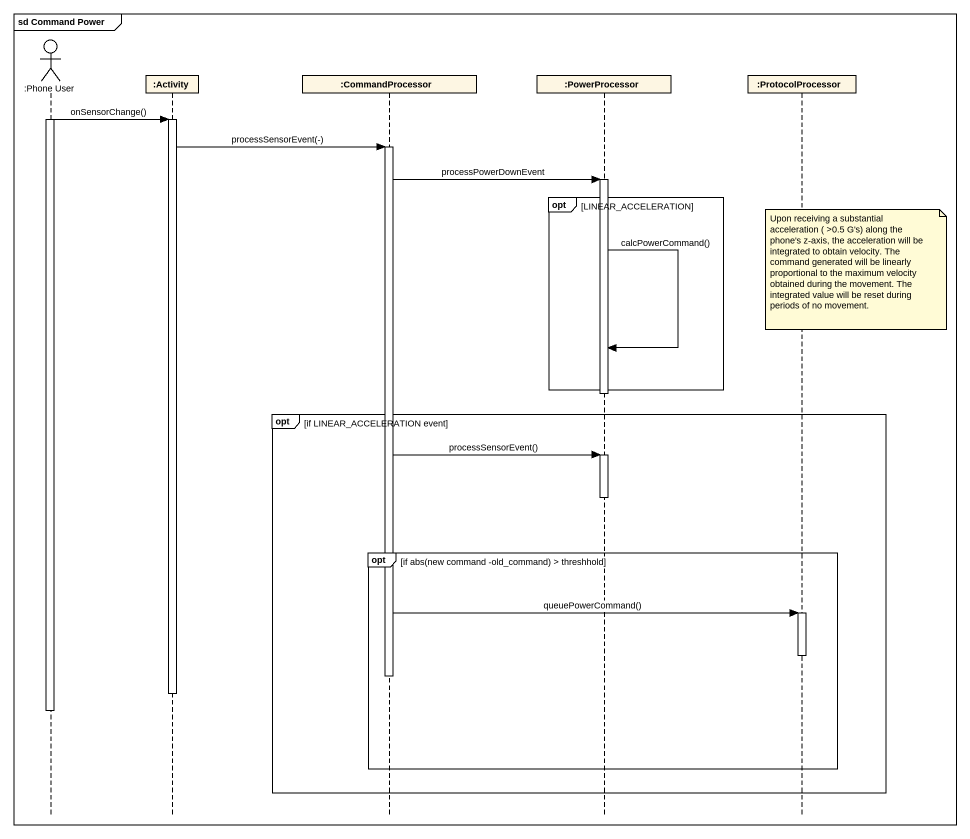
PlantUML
@startuml
mainframe sd Command Power
hide footbox
actor ":Phone User" as Phone_User
participant ":Activity" as Activity
participant ":CommandProcessor" as CommandProcessor
participant ":PowerProcessor" as PowerProcessor
participant ":ProtocolProcessor" as ProtocolProcessor

activate Phone_User
Phone_User -> Activity : onSensorChange()
activate Activity
Activity -> CommandProcessor : processSensorEvent(-)
activate CommandProcessor
CommandProcessor -> PowerProcessor : processPowerDownEvent
activate PowerProcessor
opt LINEAR_ACCELERATION
  note over ProtocolProcessor : Upon receiving a substantial acceleration ( >0.5 G's) along the phone's z-axis, the acceleration will be integrated to obtain velocity. The command generated will be linearly proportional to the maximum velocity obtained during the movement. The integrated value will be reset during periods of no movement.
  PowerProcessor -> PowerProcessor : calcPowerCommand()
end
deactivate PowerProcessor
opt if LINEAR_ACCELERATION event
  CommandProcessor -> PowerProcessor : processSensorEvent()
  activate PowerProcessor
  deactivate PowerProcessor
  opt if abs(new command -old_command) > threshhold
    CommandProcessor -> ProtocolProcessor : queuePowerCommand()
    activate ProtocolProcessor
    deactivate ProtocolProcessor
    deactivate CommandProcessor
    deactivate Activity
    deactivate Phone_User
  end
end
@enduml
